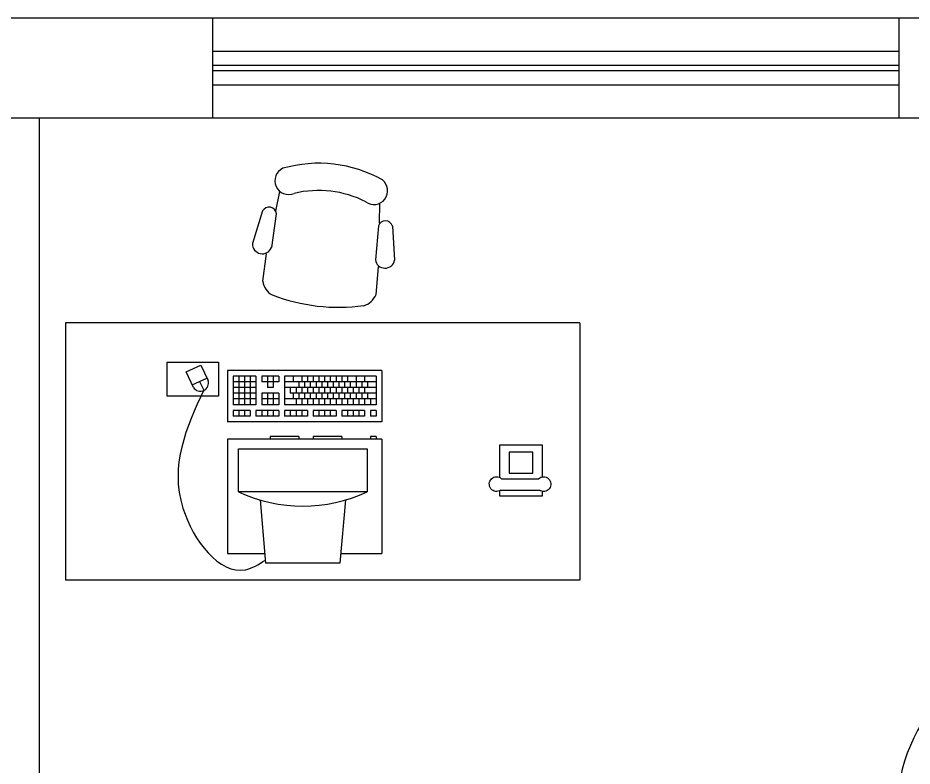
# Model space of a CAD drawing. Extents: x -211487 to 129179, y -113885 to 115281.
# Drawn here: x -23116 to -19988, y -86134 to -83515 of the extents above; entities that cross this region are included whole.
import ezdxf

# ---------------------------------------------------------------- set-up
doc = ezdxf.new("R2010")
doc.units = 0
doc.layers.get('0').update_dxf_attribs({"linetype": 'CONTINUOUS'})
for name, color, linetype in [('00 Furniture and Equp', 7, 'CONTINUOUS'), ('BLD-PART', 7, 'CONTINUOUS'), ('BLD-STRUCT', 7, 'CONTINUOUS'), ('DOOR', 7, 'CONTINUOUS')]:
    doc.layers.add(name, color=color, linetype=linetype)

# ---------------------------------------------------------------- blocks, each defined once
blk = doc.blocks.new('COMPUTER')
for p, q in [((180.5788, 126.4742), (180.5983, 126.6957)), ((180.5983, 126.6957), (180.8583, 126.6957)), ((180.8778, 126.4742), (180.8583, 126.6957)), ((180.452, 126.2616), (180.452, 126.6616)), ((180.5953, 126.6616), (180.452, 126.6616)), ((180.992, 126.6616), (180.8613, 126.6616)), ((180.992, 126.2616), (180.992, 126.6616)), ((180.5033, 126.2957), (180.5033, 126.4457)), ((180.5033, 126.4457), (180.9533, 126.4457)), ((180.9533, 126.4457), (180.9533, 126.2957)), ((180.9533, 126.2957), (180.5033, 126.2957)), ((180.452, 126.2616), (180.992, 126.2616)), ((180.472, 126.2516), (180.472, 126.2616)), ((180.492, 126.2516), (180.492, 126.2616)), ((180.592, 126.2516), (180.592, 126.2616)), ((180.692, 126.2516), (180.692, 126.2616)), ((180.742, 126.2516), (180.742, 126.2616)), ((180.842, 126.2516), (180.842, 126.2616)), ((180.472, 126.2516), (180.492, 126.2516)), ((180.592, 126.2516), (180.692, 126.2516)), ((180.742, 126.2516), (180.842, 126.2516)), ((180.452, 126.0206), (180.452, 126.2006)), ((180.452, 126.2006), (180.992, 126.2006)), ((180.992, 126.0206), (180.992, 126.2006)), ((180.472, 126.1606), (180.472, 126.1806)), ((180.472, 126.1806), (180.492, 126.1806)), ((180.472, 126.1606), (180.492, 126.1606)), ((180.492, 126.1606), (180.492, 126.1806)), ((180.512, 126.1806), (180.592, 126.1806)), ((180.512, 126.1606), (180.512, 126.1806)), ((180.512, 126.1606), (180.592, 126.1606)), ((180.532, 126.1606), (180.532, 126.1806)), ((180.552, 126.1606), (180.552, 126.1806)), ((180.572, 126.1606), (180.572, 126.1806)), ((180.592, 126.1606), (180.592, 126.1806)), ((180.612, 126.1806), (180.692, 126.1806)), ((180.612, 126.1606), (180.612, 126.1806)), ((180.612, 126.1606), (180.692, 126.1606)), ((180.632, 126.1606), (180.632, 126.1806)), ((180.652, 126.1606), (180.652, 126.1806)), ((180.672, 126.1606), (180.672, 126.1806)), ((180.692, 126.1606), (180.692, 126.1806)), ((180.712, 126.1806), (180.792, 126.1806)), ((180.712, 126.1606), (180.712, 126.1806)), ((180.712, 126.1606), (180.792, 126.1606)), ((180.732, 126.1606), (180.732, 126.1806)), ((180.752, 126.1606), (180.752, 126.1806)), ((180.772, 126.1606), (180.772, 126.1806)), ((180.792, 126.1606), (180.792, 126.1806)), ((180.812, 126.1806), (180.892, 126.1806)), ((180.812, 126.1606), (180.812, 126.1806)), ((180.812, 126.1606), (180.892, 126.1606)), ((180.832, 126.1606), (180.832, 126.1806)), ((180.852, 126.1606), (180.852, 126.1806)), ((180.872, 126.1606), (180.872, 126.1806)), ((180.892, 126.1606), (180.892, 126.1806)), ((180.912, 126.1806), (180.972, 126.1806)), ((180.912, 126.1606), (180.912, 126.1806)), ((180.912, 126.1606), (180.972, 126.1606)), ((180.932, 126.1606), (180.932, 126.1806)), ((180.952, 126.1606), (180.952, 126.1806)), ((180.972, 126.1606), (180.972, 126.1806)), ((180.472, 126.1206), (180.472, 126.1406)), ((180.472, 126.1406), (180.792, 126.1406)), ((180.492, 126.1206), (180.492, 126.1406)), ((180.512, 126.1206), (180.512, 126.1406)), ((180.532, 126.1206), (180.532, 126.1406)), ((180.552, 126.1206), (180.552, 126.1406)), ((180.572, 126.1206), (180.572, 126.1406)), ((180.592, 126.1206), (180.592, 126.1406)), ((180.612, 126.1206), (180.612, 126.1406)), ((180.632, 126.1206), (180.632, 126.1406)), ((180.652, 126.1206), (180.652, 126.1406)), ((180.672, 126.1206), (180.672, 126.1406)), ((180.692, 126.1206), (180.692, 126.1406)), ((180.712, 126.1206), (180.712, 126.1406)), ((180.732, 126.1206), (180.732, 126.1406)), ((180.752, 126.1206), (180.752, 126.1406)), ((180.792, 126.1206), (180.792, 126.1406)), ((180.812, 126.1406), (180.872, 126.1406)), ((180.812, 126.1206), (180.812, 126.1406)), ((180.832, 126.1206), (180.832, 126.1406)), ((180.852, 126.1206), (180.852, 126.1406)), ((180.872, 126.1206), (180.872, 126.1406)), ((180.892, 126.1406), (180.972, 126.1406)), ((180.892, 126.0406), (180.892, 126.1406)), ((180.912, 126.0406), (180.912, 126.1406)), ((180.932, 126.0406), (180.932, 126.1406)), ((180.952, 126.0406), (180.952, 126.1406)), ((180.972, 126.0406), (180.972, 126.1406)), ((180.472, 126.0406), (180.472, 126.1206)), ((180.472, 126.1206), (180.792, 126.1206)), ((180.472, 126.1006), (180.772, 126.1006)), ((180.502, 126.1006), (180.502, 126.1206)), ((180.512, 126.0806), (180.512, 126.1006)), ((180.522, 126.1006), (180.522, 126.1206)), ((180.532, 126.0806), (180.532, 126.1006)), ((180.542, 126.1006), (180.542, 126.1206)), ((180.552, 126.0806), (180.552, 126.1006)), ((180.562, 126.1006), (180.562, 126.1206)), ((180.572, 126.0806), (180.572, 126.1006)), ((180.582, 126.1006), (180.582, 126.1206)), ((180.592, 126.0806), (180.592, 126.1006)), ((180.602, 126.1006), (180.602, 126.1206)), ((180.612, 126.0806), (180.612, 126.1006)), ((180.622, 126.1006), (180.622, 126.1206)), ((180.632, 126.0806), (180.632, 126.1006)), ((180.642, 126.1006), (180.642, 126.1206)), ((180.652, 126.0806), (180.652, 126.1006)), ((180.662, 126.1006), (180.662, 126.1206)), ((180.672, 126.0806), (180.672, 126.1006)), ((180.682, 126.1006), (180.682, 126.1206)), ((180.692, 126.0806), (180.692, 126.1006)), ((180.702, 126.1006), (180.702, 126.1206)), ((180.712, 126.0806), (180.712, 126.1006)), ((180.722, 126.1006), (180.722, 126.1206)), ((180.732, 126.0806), (180.732, 126.1006)), ((180.742, 126.1006), (180.742, 126.1206)), ((180.752, 126.0806), (180.752, 126.1006)), ((180.762, 126.1006), (180.762, 126.1206)), ((180.772, 126.0806), (180.772, 126.1006)), ((180.792, 126.0606), (180.792, 126.1206)), ((180.812, 126.1006), (180.812, 126.1206)), ((180.812, 126.1206), (180.872, 126.1206)), ((180.812, 126.1006), (180.872, 126.1006)), ((180.832, 126.1006), (180.832, 126.1206)), ((180.852, 126.1006), (180.852, 126.1206)), ((180.872, 126.1006), (180.872, 126.1206)), ((180.892, 126.1206), (180.972, 126.1206)), ((180.892, 126.1006), (180.972, 126.1006)), ((180.472, 126.0806), (180.792, 126.0806)), ((180.502, 126.0606), (180.502, 126.0806)), ((180.522, 126.0606), (180.522, 126.0806)), ((180.542, 126.0606), (180.542, 126.0806)), ((180.562, 126.0606), (180.562, 126.0806)), ((180.582, 126.0606), (180.582, 126.0806)), ((180.602, 126.0606), (180.602, 126.0806)), ((180.622, 126.0606), (180.622, 126.0806)), ((180.642, 126.0606), (180.642, 126.0806)), ((180.662, 126.0606), (180.662, 126.0806)), ((180.682, 126.0606), (180.682, 126.0806)), ((180.702, 126.0606), (180.702, 126.0806)), ((180.722, 126.0606), (180.722, 126.0806)), ((180.742, 126.0606), (180.742, 126.0806)), ((180.832, 126.0806), (180.852, 126.0806)), ((180.832, 126.0406), (180.832, 126.0806)), ((180.852, 126.0406), (180.852, 126.0806)), ((180.892, 126.0806), (180.972, 126.0806)), ((181.1151, 126.0713), (181.0638, 126.0473)), ((181.0894, 126.0593), (181.075, 126.0902)), ((181.1109, 126.0801), (181.1362, 126.026)), ((180.472, 126.0606), (180.792, 126.0606)), ((180.472, 126.0406), (180.792, 126.0406)), ((180.512, 126.0406), (180.512, 126.0606)), ((180.542, 126.0406), (180.542, 126.0606)), ((180.572, 126.0406), (180.572, 126.0606)), ((180.592, 126.0406), (180.592, 126.0606)), ((180.612, 126.0406), (180.612, 126.0606)), ((180.632, 126.0406), (180.632, 126.0606)), ((180.652, 126.0406), (180.652, 126.0606)), ((180.672, 126.0406), (180.672, 126.0606)), ((180.692, 126.0406), (180.692, 126.0606)), ((180.712, 126.0406), (180.712, 126.0606)), ((180.732, 126.0406), (180.732, 126.0606)), ((180.762, 126.0406), (180.762, 126.0606)), ((180.792, 126.0406), (180.792, 126.0606)), ((180.812, 126.0606), (180.872, 126.0606)), ((180.812, 126.0406), (180.812, 126.0606)), ((180.812, 126.0406), (180.872, 126.0406)), ((180.872, 126.0406), (180.872, 126.0606)), ((180.892, 126.0606), (180.972, 126.0606)), ((180.892, 126.0406), (180.972, 126.0406)), ((181.085, 126.002), (181.0597, 126.0562)), ((180.452, 126.0206), (180.992, 126.0206)), ((181.1362, 126.026), (181.085, 126.002))]:
    blk.add_line(p, q)
blk.add_lwpolyline([(181.0231, 126.1103), (181.2022, 126.1103), (181.2022, 125.9922), (181.0231, 125.9922)], close=True)
for centre, radius, start, end in [((180.7283, 125.9644), 0.5312, 64.9424, 115.0576), ((181.0868, 126.065), 0.0285, 32.1079, 198.0088)]:
    blk.add_arc(centre, radius, start, end)
blk.add_open_spline([(181.075, 126.0902), (181.1352, 126.2208), (181.2393, 126.4468), (180.9963, 126.7684), (180.8825, 126.6998), (180.8593, 126.6843)], degree=3, knots=[0, 0, 0, 0, 0.4194754, 0.7261337, 0.8047403, 0.8047403, 0.8047403, 0.8047403])
blk = doc.blocks.new('PHONE2')
for p, q in [((731.4647, 499.332), (731.6146, 499.332)), ((731.4647, 499.3142), (731.4647, 499.332)), ((731.6146, 499.332), (731.6146, 499.3157)), ((731.4687, 499.312), (731.6036, 499.312)), ((731.4647, 499.1547), (731.4647, 499.2676)), ((731.4713, 499.272), (731.601, 499.272)), ((731.6146, 499.2661), (731.6146, 499.1547)), ((731.6146, 499.1547), (731.4647, 499.1547))]:
    blk.add_line(p, q)
blk.add_lwpolyline([(731.4985, 499.2521), (731.5806, 499.2521), (731.5806, 499.179), (731.4985, 499.179)], close=True)
for centre, start, end in [((731.4541, 499.2909), 55.297, 312.206), ((731.6182, 499.2909), 227.794, 124.703)]:
    blk.add_arc(centre, 0.0256, start, end)

msp = doc.modelspace()

# ---------------------------------------------------------------- linework, layer by layer
for p, q in [((-22214.2, -84190.8), (-22199.4, -84122.1)), ((-21851.1, -84233.3), (-21849.6, -84163.1)), ((-22260.4, -84190.6), (-22295.3, -84304.7)), ((-22212.2, -84200.5), (-22229.4, -84318.6)), ((-21855.3, -84242.3), (-21865.8, -84361.1)), ((-21806.1, -84243.8), (-21798.4, -84362.8)), ((-22259.8, -84436.5), (-22246.2, -84340.1)), ((-21863.5, -84482.9), (-21854.4, -84385.9)), ((-22950, -84582.7), (-22950, -85482.7)), ((-21150, -84582.7), (-22950, -84582.7)), ((-21150, -84582.7), (-21150, -85482.7)), ((-21150, -85482.7), (-22950, -85482.7))]:
    msp.add_line(p, q)
for centre, radius, start, end in [((-22169, -84085), 48, 114.5882, 293.0056), ((-22063.6, -84476.6), 453, 60.5842, 106.0621), ((-21870.7, -84119.9), 48, 233.6406, 52.0581), ((-22064.4, -84483.4), 364.5, 63.0365, 103.6097), ((-22237.8, -84203.1), 25.8, 5.6058, 151.0996), ((-21830.9, -84250.7), 25.8, 15.5466, 161.0404), ((-22261.3, -84306.5), 34.1, 176.8363, 339.3163), ((-21832, -84356.8), 34.1, 187.3299, 349.8099), ((-22195.3, -84427.7), 65.1, 187.8314, 240.8904), ((-21992.8, -83871.9), 655.8, 249.0811, 277.5652), ((-21924.2, -84459.4), 65.1, 285.7558, 338.8148)]:
    msp.add_arc(centre, radius, start, end)
at = {"layer": '00 Furniture and Equp'}
msp.add_arc((-19441.3, -86294.7), 600, 90, 180, dxfattribs=at)
at = {"layer": 'BLD-PART'}
msp.add_line((-23041.3, -83864.7), (-23041.3, -89464.7), dxfattribs=at)
at = {"layer": 'BLD-STRUCT'}
for p, q in [((-71791.3, -83514.7), (-3741.3, -83514.7)), ((-22434.9, -83514.7), (-22434.9, -83864.7)), ((-20034.9, -83514.7), (-20034.9, -83864.7)), ((-26191.3, -83864.7), (-5241.3, -83864.7))]:
    msp.add_line(p, q, dxfattribs=at)
at = {"layer": 'DOOR'}
for p, q in [((-22434.9, -83630.7), (-20034.9, -83630.7)), ((-22434.9, -83680.7), (-20034.9, -83680.7)), ((-22434.9, -83698.7), (-20034.9, -83698.7)), ((-22434.9, -83748.7), (-20034.9, -83748.7))]:
    msp.add_line(p, q, dxfattribs=at)

# ---------------------------------------------------------------- block references
at = {"yscale": 1000, "zscale": 1000, "rotation": 180}
for name, p, xscale in [('COMPUTER', (158608.7, 41272), 1000), ('PHONE2', (-752895.6, 414144.2), -1000)]:
    msp.add_blockref(name, p, dxfattribs=dict(at, xscale=xscale))

doc.saveas('drawing.dxf')
